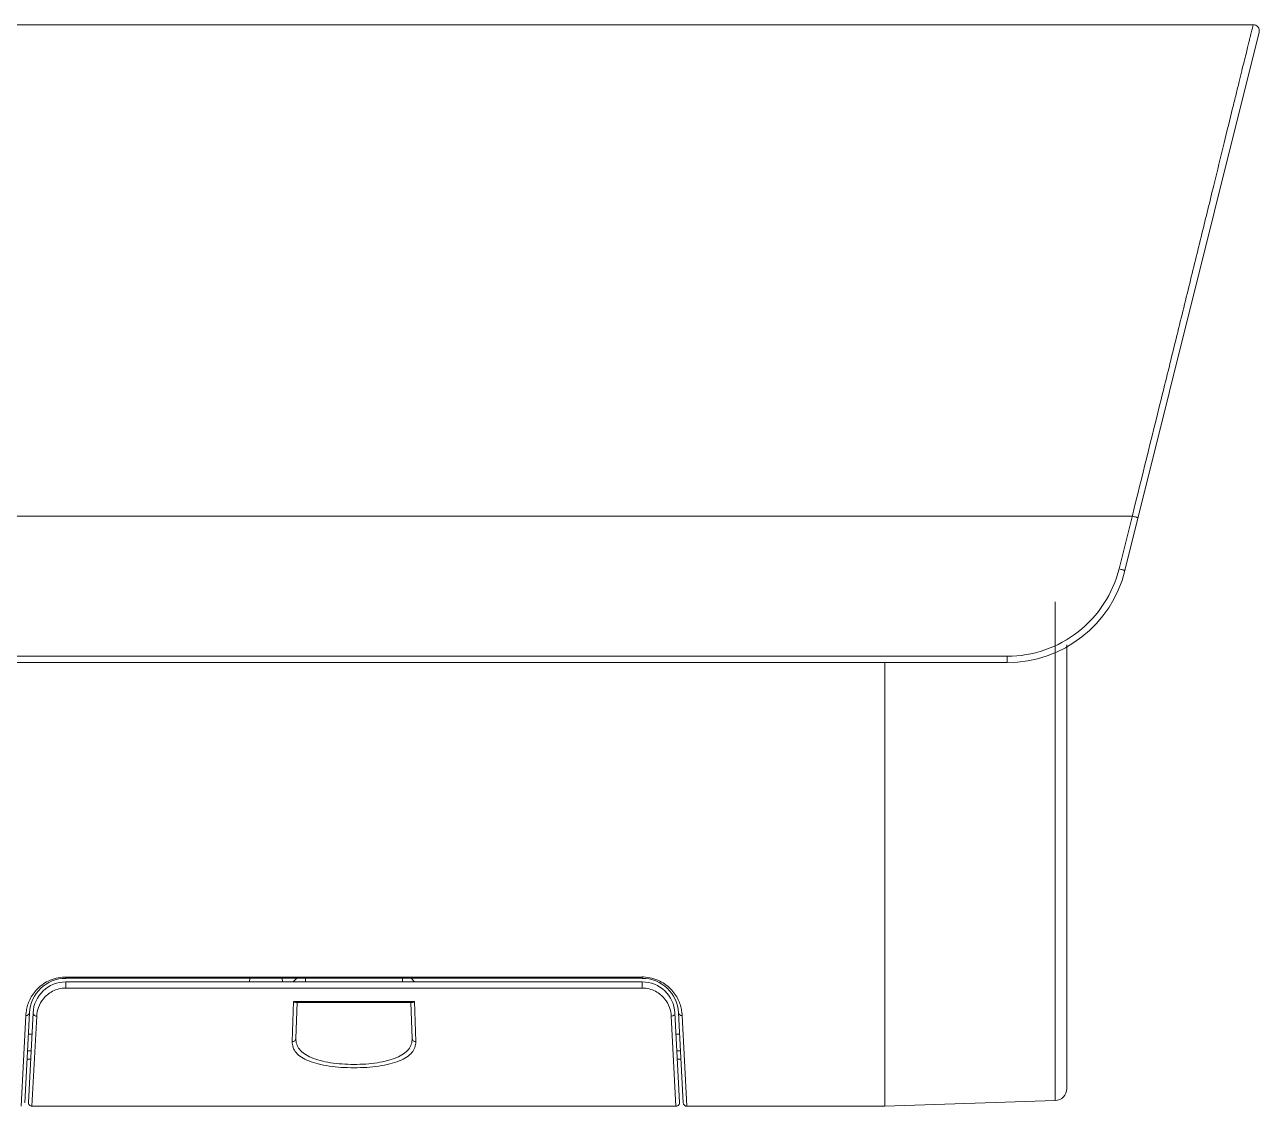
# Model space of a CAD drawing. Header units: metres. Extents: x 29 to 562, y -33 to 369.
# Drawn here: x 268.2623 to 268.6872, y 183.7248 to 184.0968 of the extents above; entities that cross this region are included whole.
import ezdxf

# ---------------------------------------------------------------- set-up
doc = ezdxf.new("R2010")
doc.units = ezdxf.units.M
doc.header["$LTSCALE"] = 2
doc.layers.add('001_Dark_1 10', color=7, linetype='Continuous', lineweight=0)
doc.layers.add('Tuberia', color=1, linetype='Continuous', lineweight=9)

# ---------------------------------------------------------------- blocks, each defined once
blk = doc.blocks.new('Camaras')
at = {"layer": '001_Dark_1 10'}
for p, q in [((0.04703797121430853, 0.0132705408317122), (0.05121358562615796, 0.0132705408317122)), ((0.07803699246494489, 0.01327557939131907), (0.05204870850872112, 0.01327557939131907)), ((0.0750943789826124, 0.0007588750061984229), (0.07817204506500275, 0.01310271944916508)), ((0.0752605580225918, 0.00200800640911325), (0.03492872787660417, 0.00200800640911325)), ((0.07526355395356177, 0.002020086100486651), (0.0749597112373408, 0.0008015897974757991)), ((0.07349280341554731, 4.033913555190338e-05), (0.07349280253447432, -0.0113944382573834)), ((0.07376190345013356, -0.01111621827701015), (0.07376190345013356, -0.0009450638417831669)), ((0.03757063700498975, -0.00120511769111431), (0.07239404629370938, -0.00120511769111431)), ((0.07239340424479224, -0.00135153234427321), (0.03757290311040151, -0.00135153234427321)), ((0.06958628903828412, -0.00135153234427321), (0.06958628903828412, -0.01152465537384728)), ((0.06958628903828412, -0.01152465537384728), (0.06958628903828412, -0.00135153234427321)), ((0.07239329698489883, -0.001351532344216366), (0.07239329698489883, -0.001205117691739588)), ((0.05079515947096525, -0.008593421750305197), (0.05071192971615801, -0.008593421750305197)), ((0.06401966784403612, -0.008560082161210403), (0.05079515947096525, -0.008560082161210403)), ((0.05079515947096525, -0.008560082161210403), (0.05079515947096525, -0.008589263991467533)), ((0.06401966786302182, -0.008589263991467533), (0.05079515947096525, -0.008589263991467533)), ((0.05079516014711771, -0.008672776279723848), (0.06401966787427682, -0.008672776279723848)), ((0.05079516217551827, -0.008672776279723848), (0.05079516217551827, -0.008814196920326367)), ((0.0550163110543167, -0.008589263991467533), (0.05501339474096767, -0.008672776279723848)), ((0.0557620890216981, -0.008589263991467533), (0.05576500533510398, -0.008672776279723848)), ((0.05601554219981608, -0.008672776279723848), (0.05609905448801555, -0.008589263991467533)), ((0.0562939164854015, -0.008589263991126472), (0.0562939164854015, -0.008672776279155414)), ((0.0585209108487561, -0.008672776279155414), (0.0585209108487561, -0.008589263991126472)), ((0.05871577285239482, -0.008589263991126472), (0.05879928514048061, -0.008672776279155414)), ((0.06401966784403612, -0.008589263991467533), (0.06401966784403612, -0.008560082161210403)), ((0.06410289762465027, -0.008593421750305197), (0.06401966786302182, -0.008593421750305197)), ((0.06401966786984303, -0.008814196920326367), (0.06401966786984303, -0.008672776279723848)), ((0.05079516217551827, -0.008814196920326367), (0.06401966786984303, -0.008814196920326367)), ((0.05602238465439768, -0.009124757862736033), (0.05599079319011935, -0.01004109900421213)), ((0.05879244265327088, -0.009124757862736033), (0.05602238468918586, -0.009124757862736033)), ((0.05607425464341986, -0.009970076820508211), (0.05610303159988916, -0.009146012605157239)), ((0.05873833045114907, -0.009146012579691387), (0.05607650380443374, -0.009146012579691387)), ((0.05871179573995278, -0.009146012577701867), (0.05874057270057165, -0.00997007691225349)), ((0.05882403410913639, -0.01004109901523975), (0.05879244261853955, -0.009124757862736033)), ((0.04987803135946933, -0.009442922817953558), (0.0497695084589509, -0.01152465537396097)), ((0.04985296725021726, -0.01144552309258984), (0.04996118102474156, -0.009380681268709168)), ((0.05004457892050596, -0.009385050853012444), (0.049937052328346, -0.01143678045613683)), ((0.05002039114117451, -0.01152465537396097), (0.05012823363068719, -0.009456212035189537)), ((0.0646865965284178, -0.009456213136417091), (0.06479443271189211, -0.01152465537396097)), ((0.06487777506572456, -0.01143678147249716), (0.06477024845651158, -0.009385051544626322)), ((0.06485364630879076, -0.00938068113040913), (0.0649618600548365, -0.01144552240972985)), ((0.06504531906148259, -0.01152465537396097), (0.0649367833262886, -0.009442922284193855)), ((0.0499354185114953, -0.009872259305637954), (0.05001904540745272, -0.009872259305637954)), ((0.06479578193329871, -0.009872259305637954), (0.06487940882931298, -0.009872259305637954)), ((0.04990538749780171, -0.01044750268172834), (0.04998889817960617, -0.01044750268172834)), ((0.04990564693650867, -0.01044033479715267), (0.04998927383252294, -0.01044033479715267)), ((0.0499989313013316, -0.01025605931451423), (0.04991530440531733, -0.01025605931451423)), ((0.06489952293549095, -0.01025605931451423), (0.06481589603947668, -0.01025605931451423)), ((0.06482555350828534, -0.01044033479715267), (0.0649091804042996, -0.01044033479715267)), ((0.06482592916120211, -0.01044750268172834), (0.06490943984300657, -0.01044750268172834)), ((0.0569898522264225, -0.01152465537396097), (0.05002039114117451, -0.01152465537396097)), ((0.06479443271189211, -0.01152465537396097), (0.0578249751116573, -0.01152465537396097)), ((0.06958628903828412, -0.01152465537396097), (0.06504531906148259, -0.01152465537396097)), ((0.07349280253447432, -0.0113944382573834), (0.06958628902310693, -0.01152465537447256))]:
    blk.add_line(p, q, dxfattribs=at)
for centre, radius, start, end in [((0.05118048584296275, 0.0879685147974385), 0.07469798129918666, 270.025388610337, 270.665969999373), ((0.07803699246494489, 0.01313639224426311), 0.0001391871470614479, 345.9982458689151, 89.99999999967432), ((0.07239329698489883, 0.001432210596959749), 0.002783742941228958, 270.0022076457014, 346.0023923100215), ((0.05079515947096525, -0.009424386873860158), 0.0008351228823686875, 89.99999999967432, 177.0000927107294), ((0.05079515947096525, -0.009424386873860158), 0.0007516105941318188, 89.99994845323373, 177.0000181916543), ((0.05078685154177265, -0.009343470197762827), 0.0007834329763119524, 89.89496002361896, 91.35445622828053), ((0.05078683897914971, -0.009329508147658316), 0.0007694709736236234, 89.38043344653575, 89.89211864318742), ((0.06404163620072723, -0.009139634365538996), 0.0005799684175228615, 91.47828858320236, 92.17079771991222), ((0.06401966786984303, -0.009424386873860158), 0.0008351228823686875, 2.999916787318337, 90.00000046736344), ((0.06401966786984303, -0.009424386873860158), 0.0007516105941318188, 2.999929011534623, 89.99999966063227), ((0.06404207640690629, -0.009159728193225192), 0.0006000669190181703, 89.51120752683453, 91.47081005255212), ((0.07348352915602163, -0.01111621846646926), 0.0002783742941228959, 271.9090314770528, 359.9973928243572), ((0.05002045058859039, -0.01144114308570465), 8.351228823686875e-05, 177.0138028579511, 269.9150454092114), ((0.05741559236150806, -0.08348237022082117), 0.07195897428841591, 90.00651210619519, 90.33898836544216), ((0.05740540088680746, -0.08143734026967309), 0.06991394390143964, 89.65614904213385, 89.99835048621736), ((0.06479437675221789, -0.01144114308570465), 8.351228823686875e-05, 270.0842480316178, 2.986033373096751), ((0.065045257440147, -0.01144114308570465), 8.351228823686875e-05, 183.0376266189475, 270.0845041799481)]:
    blk.add_arc(centre, radius, start, end, dxfattribs=at)
for points, knots in [([(0.07526355979911159, 0.002020100155363025), (0.07548360026532919, 0.002906619708113567), (0.07581159107866142, 0.004229610089026892), (0.0762436983796988, 0.005978369817654539), (0.07655572883044215, 0.007245778406883119), (0.07685113601024796, 0.008448057781180296), (0.07712070098727963, 0.009547815258855508), (0.07735491570542763, 0.01050680560192063), (0.0775260280385055, 0.011203503548046), (0.07764153365343418, 0.01167213922528276), (0.07771089818066912, 0.01195850404630505), (0.07777004296247014, 0.01220539690334022), (0.07782358178809545, 0.01241530387105172), (0.07786916275847489, 0.01259248418372749), (0.07790518129746715, 0.01274118152579717), (0.077934252814714, 0.01286490836022836), (0.07795963635061298, 0.0129667624546812), (0.07798075381964509, 0.013049947487076), (0.07799776586659846, 0.01311680806057325), (0.07801078050471233, 0.01316939523317728), (0.07802059134172623, 0.01320962378568424), (0.07802770421920968, 0.01323876439121818), (0.07803255877007587, 0.01325718638767626), (0.07803474658010146, 0.01326696043210518), (0.07803636005218095, 0.01327187011062847), (0.07803614460726749, 0.0132737279780315), (0.07803727385913817, 0.01327560422859619), (0.07803699246500173, 0.01327557939131907)], [0, 0, 0, 0, 0.2363887297, 0.352748812, 0.4661822233, 0.5741824297, 0.6731476917, 0.7592195457, 0.8296593014, 0.858808513, 0.8841295164, 0.9059125682, 0.9245097817, 0.9401908058, 0.9532584957, 0.9641038761, 0.9730825493, 0.9804232053, 0.9863156494, 0.9909345228, 0.9944495264, 0.9970155353, 0.9987353755, 0.9993061471, 0.9996994643, 0.9999268934, 1, 1, 1, 1]), ([(0.0753956107362228, 0.001967049580201774), (0.07539581197090683, 0.001967856560071368), (0.07539173321271164, 0.001969727029830892), (0.07538616867526571, 0.001972389368489758), (0.07537363152817989, 0.001976625671630927), (0.07535720600816376, 0.00198186832969327), (0.07533605270720045, 0.001988041974726684), (0.07530347911335866, 0.001997087751448134), (0.07527790587050731, 0.002003693056764178), (0.07526055804646603, 0.002008006507850268)], [0, 0, 0, 0, 0.0176295325, 0.0680748994, 0.1566889963, 0.2822985056, 0.4406331427, 0.6210782565, 1, 1, 1, 1]), ([(0.0749597112373408, 0.0008015897974757991), (0.07488949796004363, 0.0005192630857493441), (0.07465348804225869, -2.646790730409521e-05), (0.07405295337520101, -0.0006816410081285085), (0.07327217074987402, -0.001106656765927028), (0.07268529594728079, -0.001204968552343644), (0.07239404629370938, -0.00120511769111431)], [0, 0, 0, 0, 0.2498676648, 0.499807996, 0.749854827, 1, 1, 1, 1]), ([(0.07495929816985836, 0.0007997191386550639), (0.07497670184989147, 0.0007953917992438164), (0.07500195800474785, 0.0007888664909785348), (0.07503389381167835, 0.0007800069357415396), (0.07505429437281919, 0.00077407978844235), (0.07507052882539256, 0.0007689163609541083), (0.07508361853405177, 0.000764659035354498), (0.07508960499848172, 0.0007616914262769114), (0.07509459781675787, 0.0007597525053881782), (0.07509435085972882, 0.0007587622115181603)], [0, 0, 0, 0, 0.3801851373, 0.5524982294, 0.7036670681, 0.8279585877, 0.9207547708, 0.9783632161, 1, 1, 1, 1]), ([(0.05076833312995177, -0.008560256116737719), (0.05063945894181643, -0.008563296076630422), (0.05039403251248586, -0.008625419713979454), (0.05015315980000423, -0.008809030509013382), (0.05002281797209207, -0.008981072343118512), (0.04995269240521338, -0.00910874099113812), (0.04990851357052861, -0.009237749797279093), (0.04989326355286039, -0.009324054152244798), (0.04988739496565131, -0.009366116253289647)], [0, 0, 0, 0, 0.2987941917, 0.5653844025, 0.6854970563, 0.7973739175, 0.9015619881, 1, 1, 1, 1]), ([(0.06492762400694119, -0.00936629348998963), (0.0649217635095738, -0.009324257227518729), (0.06490624995512917, -0.009238006580602587), (0.06486204308703236, -0.009109179840123716), (0.06479275546519148, -0.008981218565196514), (0.06466248827797472, -0.008809429703120486), (0.06447344696425716, -0.008665934878450798), (0.06424266116187027, -0.008581903346708941), (0.06411322702388134, -0.008560236853242031), (0.0640471955385351, -0.008559683110064498)], [0, 0, 0, 0, 0.0982428421, 0.2023092543, 0.3138398234, 0.4335632739, 0.6999328639, 0.8471508441, 1, 1, 1, 1]), ([(0.05079516186714272, -0.008814196301358379), (0.05074162425194118, -0.008814197295322401), (0.05063665679364249, -0.008827076470851125), (0.05049354267902117, -0.00888103393120332), (0.05037453268477066, -0.00895940327635003), (0.05025569803461849, -0.009078118023154502), (0.05016050121463422, -0.009244426107585468), (0.05013157685431224, -0.009388479167427022), (0.0501282336331883, -0.009456211704303996)], [0, 0, 0, 0, 0.1577407035, 0.3079234902, 0.44685039, 0.574306412, 0.8001930954, 1, 1, 1, 1]), ([(0.06468659652875886, -0.009456211621142074), (0.0646832656323113, -0.009388478391628041), (0.06465433875990811, -0.009244416084612794), (0.06455911552956195, -0.009078118527583001), (0.06444027939159014, -0.00895939243142152), (0.06432125774517772, -0.008881033973381136), (0.0641781527900207, -0.008827076588346472), (0.06407319619427199, -0.008814201932437982), (0.06401966786978619, -0.008814196269867125)], [0, 0, 0, 0, 0.1998080793, 0.4257082795, 0.553171008, 0.6921065672, 0.8422859407, 1, 1, 1, 1]), ([(0.05607650380625273, -0.009146012579691387), (0.05606761703216989, -0.009146012578611362), (0.05604821094743784, -0.009140583380343514), (0.05603119341395768, -0.009130808519586253), (0.05602238468918586, -0.009124757862736033)], [0, 0, 0, 0, 0.4540228977, 1, 1, 1, 1]), ([(0.0587383304530249, -0.009146012579691387), (0.058747217928385, -0.009146012578611362), (0.05876662434815216, -0.009140589821384992), (0.05878363600891134, -0.009130807163700183), (0.05879244265327088, -0.009124757862736033)], [0, 0, 0, 0, 0.4541000521, 1, 1, 1, 1]), ([(0.04987851276837318, -0.009442929481537021), (0.04989850791167783, -0.009443171299579944), (0.04993749707256256, -0.009433714044945418), (0.04996027218510335, -0.009397779085560387), (0.04996117900037689, -0.009380719613290012)], [0, 0, 0, 0, 0.5392804227, 1, 1, 1, 1]), ([(0.05012823366234898, -0.009456211147238491), (0.05010368611544891, -0.0094558107096816), (0.05006072005750184, -0.009440917258729087), (0.05004379867017406, -0.009400109034714887), (0.05004457846263222, -0.009385051239604536)], [0, 0, 0, 0, 0.6195196828, 1, 1, 1, 1]), ([(0.0646861091998403, -0.009456219707971059), (0.06470758193916026, -0.009455966696890528), (0.06474087353990399, -0.009445350170125266), (0.06476680915267252, -0.009412998205988288), (0.06477070058883783, -0.009393718394932193), (0.06477024907383111, -0.009385063352254974)], [0, 0, 0, 0, 0.5331156173, 0.7848391845, 1, 1, 1, 1]), ([(0.06493678331150932, -0.009442921726332543), (0.06491670977675312, -0.009443254468209261), (0.06487750547915994, -0.009433904554640549), (0.06485454547157588, -0.009397820298460147), (0.06485364635256019, -0.00938068196390418)], [0, 0, 0, 0, 0.5391317155, 1, 1, 1, 1]), ([(0.05882403410942061, -0.01004109902336836), (0.05882560240820567, -0.01008547144536465), (0.05881287646900546, -0.0101776148887609), (0.05873696354819913, -0.0103032152790945), (0.05860976582710009, -0.01040787349367633), (0.05843675718256236, -0.01049291725971102), (0.05822176104317123, -0.01055898590894344), (0.05797173144759427, -0.01060656694963313), (0.05769627555622492, -0.01063503437492841), (0.05740752973116514, -0.01064449829644332), (0.05711870691516197, -0.01063508911246913), (0.05684315734328038, -0.01060651486304209), (0.05659299017025887, -0.01055910516939207), (0.05637800992832354, -0.01049278001622156), (0.05620501252957411, -0.01040787847691149), (0.05607761895402064, -0.01030336616904037), (0.05600230449135779, -0.01017748356727566), (0.05598933911716131, -0.01008548582100843), (0.05599079319028988, -0.01004109900034678)], [0, 0, 0, 0, 0.0397320521, 0.0808745198, 0.1283020507, 0.1851705219, 0.2524102811, 0.3289974275, 0.4125955535, 0.4999746796, 0.587336126, 0.6709961091, 0.7476381598, 0.8148485879, 0.8717350237, 0.9191562284, 0.9602585491, 1, 1, 1, 1]), ([(0.05599079319028988, -0.01004109900034678), (0.05601132793032093, -0.01004125402513978), (0.05604375756183799, -0.01003055660581254), (0.05606903923376194, -0.009998526202906532), (0.05607393663518678, -0.009979183386036539), (0.05607425464262406, -0.009970076842961362)], [0, 0, 0, 0, 0.5157120237, 0.7711642575, 1, 1, 1, 1]), ([(0.05874057203556049, -0.009970057787853648), (0.05874209389946827, -0.0100139805606716), (0.05873032907953757, -0.01010455313539182), (0.05865957817803746, -0.01022918734358313), (0.0585393587518297, -0.01033324318015616), (0.05837590896248912, -0.0104178860125046), (0.05817289952790361, -0.0104833572558789), (0.05793703823593432, -0.01053049909901915), (0.05767747088475517, -0.01055863563331627), (0.05740557489406228, -0.01056797686467803), (0.05713383859875876, -0.0105583812721477), (0.05687471845106984, -0.01053002595486419), (0.05663949291579229, -0.01048273476740746), (0.05643718904815387, -0.01041717347047211), (0.05627443058773451, -0.0103324965148488), (0.05615480075226742, -0.01022857957602241), (0.05608436509493231, -0.01010424210684846), (0.05607272525963936, -0.01001389652444118), (0.05607425530672572, -0.009970057743799998)], [0, 0, 0, 0, 0.0412939037, 0.0836228233, 0.1316876043, 0.1886053244, 0.255541044, 0.3314680649, 0.4142443638, 0.5005880816, 0.5868786025, 0.6695131764, 0.7452395771, 0.8119592627, 0.868686944, 0.9165946161, 0.958784699, 1, 1, 1, 1]), ([(0.05882403410936377, -0.0100410990230273), (0.05880348956446824, -0.01004125411256496), (0.05877105072647737, -0.01003054780741763), (0.0587457817179029, -0.009998508615950641), (0.05874089046699282, -0.009979176360303654), (0.05874057270062849, -0.009970076912651393)], [0, 0, 0, 0, 0.5159650777, 0.77133953, 1, 1, 1, 1])]:
    blk.add_open_spline(points, degree=3, knots=knots, dxfattribs=at)
for points in [[(0.04988739496565131, -0.009366116253289647), (0.04988383097281712, -0.009391660565739812), (0.04988084631446554, -0.00941728515093132), (0.04987803135946933, -0.009442922817953558)], [(0.0649367833262886, -0.009442922284193855), (0.06493410680127454, -0.009417337151461425), (0.06493117607629983, -0.00939177182604567), (0.06492762400694119, -0.00936629348998963)]]:
    blk.add_open_spline(points, degree=3, dxfattribs=at)

msp = doc.modelspace()

# ---------------------------------------------------------------- block references
at = {"layer": 'Tuberia', "xscale": 15, "yscale": 15, "zscale": 15}
msp.add_blockref('Camaras', (267.5145332225696, 183.8976325527228), dxfattribs=at)

doc.saveas('drawing.dxf')
